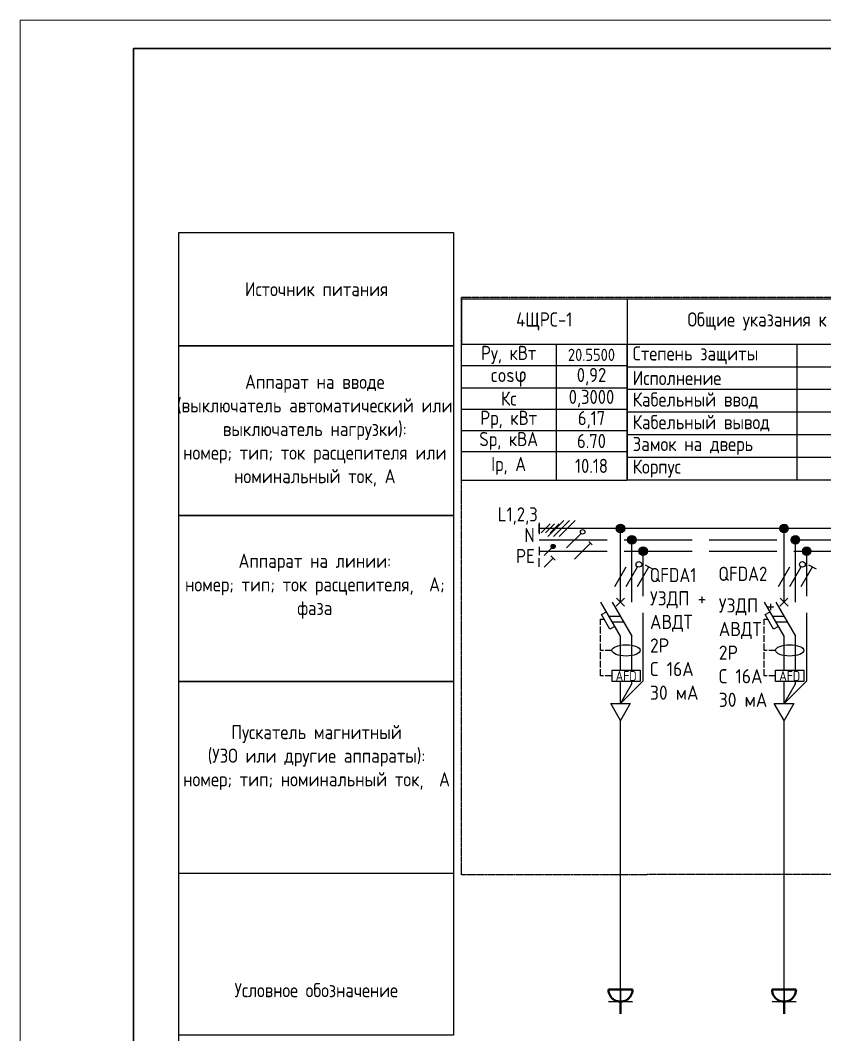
# Model space of a CAD drawing. Header units: millimetres. Extents: x -32 to 417638015, y -35 to 175284279.
# Drawn here: x 1394810 to 1409027, y 44325 to 62248 of the extents above; entities that cross this region are included whole.
import ezdxf
from ezdxf.enums import TextEntityAlignment as Align

# ---------------------------------------------------------------- set-up
doc = ezdxf.new("R2010")
doc.units = ezdxf.units.MM
doc.linetypes.add('ACAD_ISO02W100', pattern=[15, 12, -3])
doc.linetypes.add('DASHED2', pattern=[0.375, 0.25, -0.125])
for name, color, linetype in [('4_Однолинейная схема', 7, 'Continuous'), ('A-HATCH-WALL', 7, 'Continuous'), ('RAMKA', 7, 'Continuous'), ('пояснения', 7, 'Continuous')]:
    doc.layers.add(name, color=color, linetype=linetype)
doc.layers.add('A-ANNO-NOTE', color=7, linetype='Continuous', lineweight=5)
doc.layers.add('ЭОМ_Розетки быт', color=5, linetype='Continuous', lineweight=30)
doc.styles.add('Arial Narrow', font='GOST_Common.ttf', dxfattribs={"width": 0.9, "height": 2.5})
doc.styles.add('DS23_Isopeur', font='isocpeur.ttf')
doc.styles.add('GOST Common', font='GOST_Common.ttf', dxfattribs={"width": 0.9, "height": 350})
doc.styles.add('GOST Common ISO', font='GOST_Common.ttf', dxfattribs={"width": 0.9, "height": 2.5})
doc.styles.add('ISOCPEUR', font='isocpeur.ttf', dxfattribs={"width": 0.85, "height": 275})
doc.styles.add('RAMKA', font='isocpeur.ttf', dxfattribs={"oblique": 15, "height": 5})
doc.styles.get("Standard").update_dxf_attribs({"font": 'arial.ttf'})

# ---------------------------------------------------------------- blocks, each defined once
blk = doc.blocks.new('TSL_Пояснение для щита - TSL_Пояснение для щита-779833-ЩТ-1_1 _Р_ _')
blk.add_line((-75.05, 36.82), (-26.45, 36.82))
blk.add_line((-75.05, 36.82), (-26.45, 36.82))
blk.add_lwpolyline([(-75.05, 150), (-26.5, 150), (-26.5, 8.18), (-75.05, 8.18)], close=True)
at = {"layer": 'A-ANNO-NOTE', "lineweight": 30}
for p, q in [((-75, 130), (-26.41, 130)), ((-75, 100), (-26.41, 100)), ((-75, 70.67), (-26.41, 70.67))]:
    blk.add_line(p, q, dxfattribs=at)
at = {"insert": (-50.75, 16.14), "char_height": 2.5, "width": 48.595, "attachment_point": 5, "style": 'ISOCPEUR'}
blk.add_mtext('Условное обозначение', dxfattribs=at)
at = {"layer": 'A-ANNO-NOTE', "char_height": 2.5, "style": 'Arial Narrow'}
for s, insert, width, attachment_point in [('\\pxqc;Источник питания', (-50.7, 140), 48.5948, 5), ('\\fArial Narrow|b0|i0|c204|p34|; ', (-42.14, 141.21), 0.962, 1), ('\\pxqc;Аппарат на вводе \\P(выключатель автоматический или выключатель нагрузки): \\Pномер; тип; ток расцепителя или номинальный ток, А', (-51.01, 115), 49.2171, 5), ('\\fArial Narrow|b0|i0|c204|p34|; ', (-43.26, 124.54), 0.962, 1), ('\\fArial Narrow|b0|i0|c204|p34|; ', (-39.29, 124.54), 0.962, 1), ('\\fArial Narrow|b0|i0|c204|p34|; ', (-47.03, 120.38), 0.962, 1), ('\\fArial Narrow|b0|i0|c204|p34|; ', (-24.74, 120.38), 0.962, 1), ('\\fArial Narrow|b0|i0|c204|p34|; ', (-19.11, 120.38), 0.962, 1), ('\\fArial Narrow|b0|i0|c204|p34|; ', (-40.55, 116.21), 0.962, 1), ('\\fArial Narrow|b0|i0|c204|p34|; ', (-53.84, 112.04), 0.962, 1), ('\\fArial Narrow|b0|i0|c204|p34|; ', (-35.85, 112.04), 0.962, 1), ('\\fArial Narrow|b0|i0|c204|p34|; ', (-30.23, 112.04), 0.962, 1), ('\\fArial Narrow|b0|i0|c204|p34|; ', (-11.04, 112.04), 0.962, 1), ('\\pxqc;Аппарат на линии: \\P\\pq*;номер; тип; ток расцепителя,  А; фаза', (-51.01, 87.5), 49.2171, 5), ('\\fArial Narrow|b0|i0|c204|p34|; ', (-43.7, 92.88), 0.962, 1), ('\\fArial Narrow|b0|i0|c204|p34|; ', (-39.73, 92.88), 0.962, 1), ('\\fArial Narrow|b0|i0|c204|p34|; ', (-58.58, 88.71), 0.962, 1), ('\\fArial Narrow|b0|i0|c204|p34|; ', (-37.62, 88.71), 0.962, 1), ('\\fArial Narrow|b0|i0|c204|p34|; ', (-10.36, 88.71), 0.481, 1), ('\\fArial Narrow|b0|i0|c204|p34|; ', (-43.17, 72.88), 0.962, 1), ('\\fArial Narrow|b0|i0|c204|p34|; ', (-54.55, 68.71), 0.962, 1), ('\\fArial Narrow|b0|i0|c204|p34|; ', (-48.93, 68.71), 0.962, 1), ('\\fArial Narrow|b0|i0|c204|p34|; ', (-39.2, 68.71), 0.962, 1), ('\\fArial Narrow|b0|i0|c204|p34|; ', (-29.55, 64.54), 0.962, 1), ('Пускатель магнитный\\P(УЗО или другие аппараты):\\Pномер; тип; номинальный ток,  А', (-50.7, 57.23), 48.5948, 5), ('\\fArial Narrow|b0|i0|c204|p34|; ', (-40.12, 10.8), 0.962, 1)]:
    blk.add_mtext(s, dxfattribs=dict(at, insert=insert, width=width, attachment_point=attachment_point))
at = {"layer": 'A-ANNO-NOTE', "char_height": 2.5, "width": 0.962, "attachment_point": 1, "rotation": 90, "style": 'Arial Narrow'}
for insert in [(-31.63, 55.01), (-27.46, 42.11), (-59.96, 39.75), (-31.63, 29.87)]:
    blk.add_mtext('\\fArial Narrow|b0|i0|c204|p34|; ', dxfattribs=dict(at, insert=insert))
blk = doc.blocks.new('*U847')
at = {"layer": '4_Однолинейная схема'}
for p, q in [((0, 1), (0, -1)), ((454.92, 0), (0, 0))]:
    blk.add_line(p, q, dxfattribs=at)
at = {"layer": '4_Однолинейная схема', "color": 1}
for p, q in [((1.51, -1.41), (4.34, 1.41)), ((2.51, -1.41), (5.34, 1.41)), ((3.51, -1.41), (6.34, 1.41)), ((4.84, -3.41), (7.38, -0.87)), ((6.23, -5.41), (9.06, -2.59))]:
    blk.add_line(p, q, dxfattribs=at)
at = {"layer": '4_Однолинейная схема', "linetype": 'ACAD_ISO02W100'}
for p, q in [((0, -2), (454.92, -2)), ((0, -4), (454.92, -4))]:
    blk.add_line(p, q, dxfattribs=at)
at = {"layer": '4_Однолинейная схема', "color": 1}
blk.add_lwpolyline([(9.34, -2.86), (8.78, -2.31)], dxfattribs=at)
blk.add_circle((7.67, -0.59), 0.404, dxfattribs=at)
at = {"layer": '4_Однолинейная схема', "style": 'GOST Common ISO', "width": 0.9}
for s, p in [('L1,2,3', (-7.33, 1.25)), ('N', (-2.64, -2.41)), ('PE', (-4.09, -6.11))]:
    blk.add_text(s, height=2.5, dxfattribs=at).set_placement(p)
blk = doc.blocks.new('*T1212')
at = {"layer": 'пояснения', "color": 0, "linetype": 'ByBlock', "lineweight": -2, "transparency": 16777216}
for p, q in [((0, 0), (2928, 0)), ((0, 0), (0, -800)), ((2928, 0), (2928, -800)), ((0, -800), (2928, -800))]:
    blk.add_line(p, q, dxfattribs=at)
at = {"layer": 'пояснения', "color": 0, "transparency": 16777216, "insert": (1464, -400), "char_height": 250, "width": 2906.04, "attachment_point": 5, "style": 'GOST Common ISO'}
blk.add_mtext('{\\C256;4ЩРС-1}', dxfattribs=at)
blk = doc.blocks.new('*T1213')
at = {"layer": 'пояснения', "color": 0, "linetype": 'ByBlock', "lineweight": -2, "transparency": 16777216}
for p, q in [((0, 0), (5400, 0)), ((0, 0), (0, -3200)), ((5400, 0), (5400, -3200)), ((0, -800), (5400, -800)), ((3000, -800), (3000, -3200)), ((0, -1200), (5400, -1200)), ((0, -1600), (5400, -1600)), ((0, -2000), (5400, -2000)), ((0, -2400), (5400, -2400)), ((0, -2800), (5400, -2800)), ((0, -3200), (5400, -3200))]:
    blk.add_line(p, q, dxfattribs=at)
at = {"layer": 'пояснения', "color": 0, "transparency": 16777216, "char_height": 250, "style": 'GOST Common ISO'}
for s, insert, width, attachment_point in [('Общие указания к щиту', (2700, -400), 5327.35, 5), ('Степень защиты', (100, -1000), 2800, 4), ('IP31', (4200, -1000), 2327.35, 5), ('Исполнение', (100, -1400), 2800, 4), ('Навесной', (4200, -1400), 2327.35, 5), ('Кабельный ввод', (100, -1800), 2800, 4), ('Снизу', (4200, -1800), 2327.35, 5), ('Кабельный вывод', (100, -2200), 2800, 4), ('Сверху', (4200, -2200), 2327.35, 5), ('Замок на дверь', (100, -2600), 2800, 4), ('Да', (4200, -2600), 2327.35, 5), ('Корпус', (100, -3000), 2800, 4), ('Металл', (4200, -3000), 2327.35, 5)]:
    blk.add_mtext(s, dxfattribs=dict(at, insert=insert, width=width, attachment_point=attachment_point))
blk = doc.blocks.new('*U848')
at = {"lineweight": -2}
h = blk.add_hatch(color=256, dxfattribs=at)
h.dxf.hatch_style = 1
edge = h.paths.add_edge_path()
edge.add_arc((0, 0), 0.75, 0, 360)
at = {"layer": 'A-HATCH-WALL', "lineweight": -2}
h = blk.add_hatch(color=256, dxfattribs=at)
h.dxf.hatch_style = 1
edge = h.paths.add_edge_path()
edge.add_arc((2, -2), 0.75, 0, 360)
h = blk.add_hatch(color=256, dxfattribs=at)
h.dxf.hatch_style = 1
edge = h.paths.add_edge_path()
edge.add_arc((4, -4), 0.75, 0, 360)
at = {"lineweight": -2}
for points in [[(0, -13), (0, 0)], [(-0.73, -13.73), (0.69, -12.31)], [(0.71, -13.71), (-0.71, -12.29)], [(0, -25.05), (0, -19), (-3.46, -13)], [(-1.46, -13), (2, -19)], [(-0.98, -17.3), (-1.85, -17.8), (-3.35, -15.2), (-2.48, -14.7)], [(-2.02, -15.5), (-0.02, -15.5)], [(-1.44, -16.5), (0.56, -16.5)], [(0, -30.92), (0, -27.05)]]:
    blk.add_lwpolyline(points, dxfattribs=at)
at = {"linetype": 'ACAD_ISO02W100', "lineweight": -2}
for points in [[(2, -13), (2, -2)], [(4, -26.92), (4, -4)], [(2, -25.05), (2, -19)], [(0, -30.92), (4, -26.92)], [(0, -30.92), (2, -27.46), (2, -26.97)]]:
    blk.add_lwpolyline(points, dxfattribs=at)
at = {"color": 1, "lineweight": -2}
for points in [[(-1, -10.23), (1, -6.77)], [(1, -10.23), (3, -6.77)], [(3, -10.23), (5, -6.77)], [(4.35, -6.39), (5.65, -7.14)]]:
    blk.add_lwpolyline(points, dxfattribs=at)
at = {"color": 1, "linetype": 'ACAD_ISO02W100', "lineweight": -2, "ltscale": 0.1}
for points in [[(-3.5, -21.53), (-3.5, -21.53), (-3.5, -16), (-2.89, -16)], [(-1.5, -21.53), (-3.5, -21.53)], [(-1.5, -26.05), (-3.5, -26.05), (-3.5, -21.53)]]:
    blk.add_lwpolyline(points, dxfattribs=at)
at = {"lineweight": -2}
blk.add_lwpolyline([(0, -33.92), (-1.73, -30.92), (1.73, -30.92)], close=True, dxfattribs=at)
for centre in [(0, 0), (2, -2), (4, -4)]:
    blk.add_circle(centre, 0.75, dxfattribs=at)
at = {"color": 1, "lineweight": -2}
blk.add_circle((3.25, -6.33), 0.5, dxfattribs=at)
at = {"lineweight": -2}
blk.add_ellipse((1, -21.53), major_axis=(2.5, 0), ratio=0.4, dxfattribs=at)
at = {"style": 'GOST Common ISO', "width": 0.9}
blk.add_attdef('ФАЗА', text='', height=2.5, dxfattribs=at).set_placement((0, 2), align=Align.CENTER)
at = {"lineweight": -2}
blk.add_wipeout([(-1.49, -25.05), (3.5, -25.05), (3.5, -27.05), (-1.49, -27.05)], dxfattribs=at)
blk.add_lwpolyline([(3.5, -27.05), (-1.49, -27.05), (-1.49, -25.05), (3.5, -25.05)], close=True, dxfattribs=at)
at = {"lineweight": -2, "insert": (1, -26.05), "char_height": 1.75, "attachment_point": 5, "style": 'GOST Common ISO'}
blk.add_mtext_dynamic_manual_height_columns('AFD', width=4.9912, gutter_width=12.5, heights=[0], dxfattribs=at)
blk = doc.blocks.new('*U837')
at = {"lineweight": -2}
h = blk.add_hatch(color=256, dxfattribs=at)
h.dxf.hatch_style = 1
edge = h.paths.add_edge_path()
edge.add_arc((0, 0), 0.75, 0, 360)
at = {"layer": 'A-HATCH-WALL', "lineweight": -2}
h = blk.add_hatch(color=256, dxfattribs=at)
h.dxf.hatch_style = 1
edge = h.paths.add_edge_path()
edge.add_arc((2, -2), 0.75, 0, 360)
h = blk.add_hatch(color=256, dxfattribs=at)
h.dxf.hatch_style = 1
edge = h.paths.add_edge_path()
edge.add_arc((4, -4), 0.75, 0, 360)
at = {"lineweight": -2}
for points in [[(0, -13), (0, 0)], [(-0.73, -13.73), (0.69, -12.31)], [(0.71, -13.71), (-0.71, -12.29)], [(0, -25.05), (0, -19), (-3.46, -13)], [(-1.46, -13), (2, -19)], [(-0.98, -17.3), (-1.85, -17.8), (-3.35, -15.2), (-2.48, -14.7)], [(-2.02, -15.5), (-0.02, -15.5)], [(-1.44, -16.5), (0.56, -16.5)], [(0, -30.92), (0, -27.05)]]:
    blk.add_lwpolyline(points, dxfattribs=at)
at = {"linetype": 'ACAD_ISO02W100', "lineweight": -2}
for points in [[(2, -13), (2, -2)], [(4, -26.92), (4, -4)], [(2, -25.05), (2, -19)], [(0, -30.92), (4, -26.92)], [(0, -30.92), (2, -27.46), (2, -26.97)]]:
    blk.add_lwpolyline(points, dxfattribs=at)
at = {"color": 1, "lineweight": -2}
for points in [[(-1, -10.23), (1, -6.77)], [(1, -10.23), (3, -6.77)], [(3, -10.23), (5, -6.77)], [(4.35, -6.39), (5.65, -7.14)]]:
    blk.add_lwpolyline(points, dxfattribs=at)
at = {"color": 1, "linetype": 'ACAD_ISO02W100', "lineweight": -2, "ltscale": 0.1}
for points in [[(-3.5, -21.53), (-3.5, -21.53), (-3.5, -16), (-2.89, -16)], [(-1.5, -21.53), (-3.5, -21.53)], [(-1.5, -26.05), (-3.5, -26.05), (-3.5, -21.53)]]:
    blk.add_lwpolyline(points, dxfattribs=at)
at = {"lineweight": -2}
blk.add_lwpolyline([(0, -33.92), (-1.73, -30.92), (1.73, -30.92)], close=True, dxfattribs=at)
for centre in [(0, 0), (2, -2), (4, -4)]:
    blk.add_circle(centre, 0.75, dxfattribs=at)
at = {"color": 1, "lineweight": -2}
blk.add_circle((3.25, -6.33), 0.5, dxfattribs=at)
at = {"lineweight": -2}
blk.add_ellipse((1, -21.53), major_axis=(2.5, 0), ratio=0.4, dxfattribs=at)
at = {"style": 'GOST Common ISO', "width": 0.9}
blk.add_attdef('ФАЗА', text='', height=2.5, dxfattribs=at).set_placement((0, 2), align=Align.CENTER)
at = {"lineweight": -2}
blk.add_wipeout([(-1.49, -25.05), (3.5, -25.05), (3.5, -27.05), (-1.49, -27.05)], dxfattribs=at)
blk.add_lwpolyline([(3.5, -27.05), (-1.49, -27.05), (-1.49, -25.05), (3.5, -25.05)], close=True, dxfattribs=at)
at = {"lineweight": -2, "insert": (1, -26.05), "char_height": 1.75, "attachment_point": 5, "style": 'GOST Common ISO'}
blk.add_mtext_dynamic_manual_height_columns('AFD', width=4.9912, gutter_width=12.5, heights=[0], dxfattribs=at)
blk = doc.blocks.new('*T1211')
at = {"layer": 'пояснения', "color": 0, "linetype": 'ByBlock', "lineweight": -2, "transparency": 16777216}
for p, q in [((0, 0), (2928, 0)), ((0, 0), (0, -2403)), ((1680, 0), (1680, -2403)), ((2928, 0), (2928, -2403)), ((0, -375), (2928, -375)), ((0, -772), (2928, -772)), ((0, -1147), (2928, -1147)), ((0, -1522), (2928, -1522)), ((0, -1897), (2928, -1897)), ((0, -2403), (2928, -2403))]:
    blk.add_line(p, q, dxfattribs=at)
at = {"layer": 'пояснения', "color": 0, "transparency": 16777216, "attachment_point": 5}
for s, insert, char_height, width, style in [('Ру, кВт', (840, -188), 250, 1607.71, 'ISOCPEUR'), ('20.5500', (2304, -188), 216, 1175.93, 'GOST Common ISO'), ('cos{\\H1.0833x;\\C256;φ}', (840, -574), 250, 1607.71, 'ISOCPEUR'), ('0,92', (2304, -574), 250, 1175.93, 'ISOCPEUR'), ('Кс', (840, -960), 250, 1607.71, 'ISOCPEUR'), ('0,3000', (2304, -960), 250, 1175.93, 'ISOCPEUR'), ('Рр, кВт', (840, -1335), 250, 1607.71, 'ISOCPEUR'), ('6,17', (2304, -1335), 250, 1175.93, 'ISOCPEUR'), ('Sр, кВА', (840, -1710), 250, 1607.71, 'ISOCPEUR'), ('6.70', (2304, -1710), 250, 1175.93, 'ISOCPEUR'), ('Iр, А', (840, -2150), 250, 1607.71, 'ISOCPEUR'), ('10.18', (2304, -2150), 250, 1175.93, 'ISOCPEUR')]:
    blk.add_mtext(s, dxfattribs=dict(at, insert=insert, char_height=char_height, width=width, style=style))
blk = doc.blocks.new('*U817')
at = {"lineweight": 5, "transparency": 33554687}
blk.add_lwpolyline([(0, 0), (0, 420), (594, 420), (594, 0)], close=True, dxfattribs=at)
at = {"lineweight": 30, "transparency": 33554687}
blk.add_lwpolyline([(20, 5), (20, 415), (589, 415), (589, 5)], close=True, dxfattribs=at)
at = {"lineweight": 9, "transparency": 33554687, "oblique": 15, "width": 0.9}
blk.add_attdef('ОБЪЕКТ', text='', height=2.5, dxfattribs=at).set_placement((529, 42.5), align=Align.MIDDLE_CENTER)
at = {"transparency": 33554687, "style": 'RAMKA', "oblique": 15, "width": 0.9}
for tag, height, p in [('СТРАНИЦА', 0.00025, (588.9995, 414.9996)), ('ДАТА1', 2.5, (464, 32.5)), ('ДАТА2', 2.5, (464, 27.5)), ('СТАДИЯ', 2.5, (546.5, 25)), ('ЛИСТ', 2.5, (561.5, 25)), ('ЛИСТОВ', 2.5, (579, 25)), ('ДАТА3', 2.5, (464, 22.5)), ('ДАТА4', 2.5, (464, 17.5)), ('ДАТА5', 2.5, (464, 12.5)), ('ДАТА6', 2.5, (464, 7.5))]:
    blk.add_attdef(tag, text='', height=height, dxfattribs=at).set_placement(p, align=Align.MIDDLE_CENTER)
at = {"transparency": 33554687, "style": 'RAMKA', "oblique": 15, "width": 0.9, "flags": 8}
blk.add_attdef('ШИФР', text='', height=5, dxfattribs=at).set_placement((529, 55), align=Align.MIDDLE_CENTER)
at = {"transparency": 33554687, "style": 'RAMKA', "oblique": 15, "width": 0.9}
for tag, p in [('ДОЛЖНОСТЬ1', (405, 32.5)), ('ФИО1', (425, 32.5)), ('ДОЛЖНОСТЬ2', (405, 27.5)), ('ФИО2', (425, 27.5)), ('ДОЛЖНОСТЬ3', (405, 22.5)), ('ФИО3', (425, 22.5)), ('ДОЛЖНОСТЬ4', (405, 17.5)), ('ФИО4', (425, 17.5)), ('ДОЛЖНОСТЬ5', (405, 12.5)), ('ФИО5', (425, 12.5)), ('ДОЛЖНОСТЬ6', (405, 7.5)), ('ФИО6', (425, 7.5))]:
    blk.add_attdef(tag, text='', height=2.5, dxfattribs=at).set_placement(p, align=Align.MIDDLE_LEFT)
at = {"lineweight": 9, "transparency": 33554687, "oblique": 15, "width": 0.9, "flags": 128}
blk.add_attdef('НАИМЕНОВАНИЕ', text='', height=2.5, dxfattribs=at).set_placement((504, 12.5), align=Align.MIDDLE_CENTER)
at = {"lineweight": 13, "transparency": 33554687, "oblique": 15, "width": 0.9, "flags": 15}
blk.add_attdef('КОМПАНИЯ', text='', height=2.5, dxfattribs=at).set_placement((564, 12.5), align=Align.MIDDLE_CENTER)
at = {"transparency": 33554687, "style": 'RAMKA', "oblique": 15, "width": 0.9, "flags": 8}
blk.add_attdef('ФОРМАТЛИСТА', text='', height=2.5, dxfattribs=at).set_placement((560, 2.5), align=Align.MIDDLE_LEFT)
blk = doc.blocks.new('*U74')
at = {"color": 0, "lineweight": 40}
for p, q in [((18, 249), (-18, -249)), ((249, -18), (499, -37))]:
    blk.add_line(p, q, dxfattribs=at)
at = {"color": 0}
for p, q in [((268, 231), (231, -268)), ((0, 0), (249, -18))]:
    blk.add_line(p, q, dxfattribs=at)
at = {"color": 0, "lineweight": 40}
blk.add_arc((0, 0), 250, 265.799, 85.799, dxfattribs=at)
at = {"color": 7, "style": 'GOST Common', "width": 0.9}
for tag, p in [('КОЛВО', (36, 425)), ('ВЫСОТА', (294, -391))]:
    blk.add_attdef(tag, p, '', height=350, dxfattribs=at)
at = {"color": 7, "linetype": 'ByBlock', "style": 'GOST Common', "width": 0.9}
blk.add_attdef('ГРУППА', text='', height=350, dxfattribs=at).set_placement((-568, 0), align=Align.RIGHT)
blk = doc.blocks.new('*U822')
at = {"linetype": 'ByBlock', "lineweight": -2}
blk.add_lwpolyline([(0, -1), (0, 838.3)], dxfattribs=at)
at = {"layer": 'ЭОМ_Розетки быт', "color": 0, "xscale": 0.15, "yscale": 0.15, "zscale": 0.15, "rotation": 274.1958433846598}
blk.add_blockref('*U74', (0, -1), dxfattribs=at)
at = {"style": 'GOST Common ISO'}
for tag, p in [('ТРАССА', (-0.3, 0)), ('1_СТРОКА', (4.4, 0)), ('2_СТРОКА', (9.2, 0)), ('3_СТРОКА', (13.9, 0)), ('4_СТРОКА', (18.4, -0.2))]:
    blk.add_attdef(tag, p, '', height=2.5, rotation=90, dxfattribs=at)
blk = doc.blocks.new('*U823')
at = {"linetype": 'ByBlock', "lineweight": -2}
blk.add_lwpolyline([(0, -1), (0, 838.3)], dxfattribs=at)
at = {"layer": 'ЭОМ_Розетки быт', "color": 0, "xscale": 0.15, "yscale": 0.15, "zscale": 0.15, "rotation": 274.1958433846598}
blk.add_blockref('*U74', (0, -1), dxfattribs=at)
at = {"style": 'GOST Common ISO'}
for tag, p in [('ТРАССА', (-0.3, 0)), ('1_СТРОКА', (4.4, 0)), ('2_СТРОКА', (9.2, 0)), ('3_СТРОКА', (13.9, 0)), ('4_СТРОКА', (18.4, -0.2))]:
    blk.add_attdef(tag, p, '', height=2.5, rotation=90, dxfattribs=at)

msp = doc.modelspace()

# ---------------------------------------------------------------- hatches: boundary and pattern name
h = msp.add_hatch(color=5)
h.dxf.hatch_style = 1
edge = h.paths.add_edge_path()
edge.add_arc((1404227, 52951), 37.5, 0, 360)

# ---------------------------------------------------------------- linework, layer by layer
at = {"color": 7}
for p, q in [((1403982, 53195), (1403982, 53345)), ((1404014, 53191), (1404173, 53351)), ((1404093, 53191), (1404252, 53351)), ((1404172, 53191), (1404331, 53351)), ((1403984, 52795), (1403984, 52945)), ((1404068, 52791), (1404227, 52951))]:
    msp.add_line(p, q, dxfattribs=at)
at = {"color": 7, "ltscale": 0.5}
for p, q in [((1403982, 52593), (1403982, 52743)), ((1404066, 52588), (1404225, 52747)), ((1404185, 52787), (1404265, 52707))]:
    msp.add_line(p, q, dxfattribs=at)
at = {"linetype": 'DASHED2'}
msp.add_lwpolyline([(1402606, 47151), (1402606, 57354), (1450105, 57354), (1450102, 47176)], close=True, dxfattribs=at)
msp.add_lwpolyline([(1397611, 42768), (1397611, 44768)])
at = {"color": 7}
msp.add_circle((1404227, 52951), 37.5, dxfattribs=at)

# ---------------------------------------------------------------- block references
at = {"xscale": 100, "yscale": 100, "zscale": 100}
msp.add_blockref('TSL_Пояснение для щита - TSL_Пояснение для щита-779833-ЩТ-1_1 _Р_ _', (1405116, 43498), dxfattribs=at)
for name, p in [('*T1212', (1402606, 57328)), ('*T1213', (1405533, 57328)), ('*T1211', (1402601, 56525))]:
    msp.add_blockref(name, p)
at = {"layer": '4_Однолинейная схема', "color": 0, "xscale": 100, "yscale": 100, "zscale": 100}
msp.add_blockref('*U847', (1403982, 53268), dxfattribs=at)

# ---------------------------------------------------------------- texts
at = {"char_height": 250, "width": 849.79, "attachment_point": 1, "style": 'GOST Common'}
for s, insert in [('QFDA1', (1405932, 52571)), ('QFDA2', (1407147, 52593))]:
    msp.add_mtext(s, dxfattribs=dict(at, insert=insert))

# ---------------------------------------------------------------- next in the draw order: block references
at = {"xscale": 100, "yscale": 100, "zscale": 100}
for name, p in [('*U848', (1405417, 53268)), ('*U837', (1408308, 53268))]:
    msp.add_blockref(name, p, dxfattribs=at)

# ---------------------------------------------------------------- next in the draw order: block references
at = {"color": 1, "xscale": 5.664893170372438, "yscale": 5.664893170372438, "zscale": 5.664893170372438}
for name, p in [('*U822', (1405417, 45127)), ('*U823', (1408308, 45127))]:
    msp.add_blockref(name, p, dxfattribs=at)
at = {"layer": 'RAMKA', "transparency": 33554687, "xscale": 100, "yscale": 100, "zscale": 100}
msp.add_blockref('*U817', (1394810, 20248), dxfattribs=at)

# ---------------------------------------------------------------- next in the draw order: texts
at = {"char_height": 250, "width": 1244.38, "attachment_point": 1, "style": 'DS23_Isopeur'}
for insert in [(1405939, 52160), (1407155, 52034)]:
    msp.add_mtext('{\\W0.9;УЗДП + АВДТ\\P2Р\\PС 16А\\P30 мА}', dxfattribs=dict(at, insert=insert))

doc.saveas('drawing.dxf')
